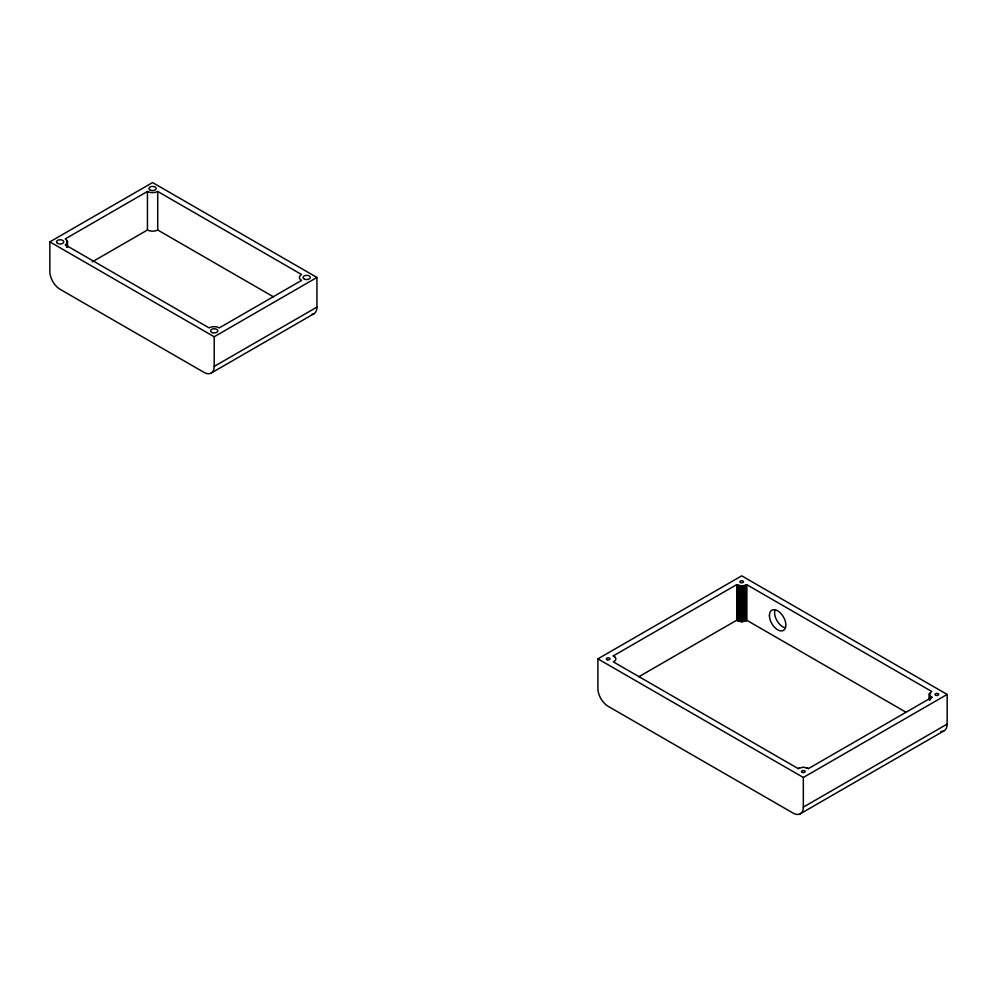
<?xml version="1.0" encoding="UTF-8"?>
<svg xmlns="http://www.w3.org/2000/svg" width="997" height="997" viewBox="0 0 997 997"><rect width="100%" height="100%" fill="white"/><g stroke="black" fill="none" stroke-linecap="round" stroke-linejoin="round"><path stroke-width="1.5" d="M929.378 693.85L929.665 695.52L931.946 697.289L808.43 768.6L803.295 767.117L798.161 768.6L613.329 661.846L614.7 661.023A6.418 3.701 0 0 0 614.638 656.724L613.255 655.914L736.771 584.603L741.756 586.136L746.865 584.74L931.746 691.482L929.378 693.85L929.378 700.044M66.973 243.492L67.31 240.763L65.254 238.906L147.444 191.461A7.44 4.3 0 0 0 157.713 191.461L301.53 274.487A7.228 4.175 0 0 0 301.53 280.419L219.34 327.863A7.378 4.262 0 0 0 209.071 327.863L65.254 244.838L66.973 243.492L66.973 246.583M738.204 621.019L738.129 585.413L736.771 584.603L736.771 620.196L741.756 621.717L746.865 620.333L746.865 584.74M316.934 307.113L214.205 366.422A14.531 8.387 60 0 1 203.936 372.342L60.119 289.317A14.531 8.387 60 0 1 49.85 271.52L49.85 241.872L152.578 182.563L316.934 277.453L316.934 307.113A14.531 8.387 60 0 1 311.799 314.416M92.198 261.899L147.444 230.008A7.465 4.312 0 0 0 157.713 230.008L273.303 296.745M49.85 241.872L214.205 336.762L316.934 277.453M211.202 373.065L313.93 313.756M947.15 724.096L803.333 807.134A14.531 8.387 60 0 1 793.064 813.066L608.158 706.312A14.531 8.387 60 0 1 597.888 688.516L597.888 658.855L741.706 575.83L947.15 694.448L947.15 724.096A14.531 8.387 60 0 1 943.137 731.187M638.765 676.776L736.771 620.196L738.129 620.994M798.161 768.6L799.357 767.914M597.888 658.855L803.333 777.473L947.15 694.448M800.329 813.776L944.147 730.751M807.234 767.914L808.43 768.6M931.946 697.289L930.562 696.504L930.562 699.607M746.865 620.333L906.285 712.369M613.255 655.914L614.551 656.674M930.051 696.031L930.051 699.121M929.665 695.52L929.665 700.156M929.59 693.301L929.428 699.62M803.333 777.473L803.333 807.134M746.205 585.152L746.205 620.745M745.93 585.276L745.93 620.869M745.444 585.513L745.444 621.094M744.597 585.787L744.597 621.368M743.687 585.987L743.687 621.567M742.728 586.099L742.728 621.692M741.756 586.136L741.756 621.717M740.796 586.074L740.796 621.667M739.849 585.937L739.849 621.517M738.951 585.713L738.951 621.293M737.394 585.04L737.394 620.62M214.205 336.762L214.205 366.422M157.713 191.461L157.713 230.008M147.444 191.461L147.444 230.008M67.509 241.311L67.509 247.48M67.31 240.763L67.31 246.932M66.512 243.991L66.512 247.069M942.015 731.412A14.531 8.387 60 0 1 940.807 731.399M784.913 627.736A11.628 6.705 60 0 1 774.856 610.301M740.447 582.485A1.77 1.022 0 0 0 743.413 582.024A1.77 1.022 0 0 0 741.245 580.777A1.77 1.022 0 0 0 740.447 582.485M607.198 659.752A1.82 1.047 0 0 0 609.977 658.905A1.82 1.047 0 0 0 607.31 657.933A1.82 1.047 0 0 0 607.198 659.752M802.099 772.314A1.82 1.047 0 0 0 805.102 771.778A1.82 1.047 0 0 0 802.797 770.544A1.82 1.047 0 0 0 802.099 772.314M935.66 695.221A1.82 1.047 0 0 0 938.651 694.66A1.82 1.047 0 0 0 936.32 693.451A1.82 1.047 0 0 0 935.66 695.221M769.435 615.573A11.628 6.705 60 0 0 781.76 630.902A11.628 6.705 60 0 0 781.76 614.464A11.628 6.705 60 0 0 769.435 615.573M57.602 243.38A3.627 2.094 0 0 0 63.646 242.383A3.627 2.094 0 0 0 59.122 239.853A3.627 2.094 0 0 0 57.602 243.38M212.398 332.649A3.627 2.094 0 0 0 217.845 330.83A3.627 2.094 0 0 0 212.398 329.01A3.627 2.094 0 0 0 212.398 332.649M304.559 279.16A3.627 2.094 0 0 0 310.279 277.652A3.627 2.094 0 0 0 305.144 275.546A3.627 2.094 0 0 0 304.559 279.16M150.148 190.053A3.627 2.094 0 0 0 156.13 188.931A3.627 2.094 0 0 0 151.457 186.501A3.627 2.094 0 0 0 150.148 190.053"/></g></svg>
